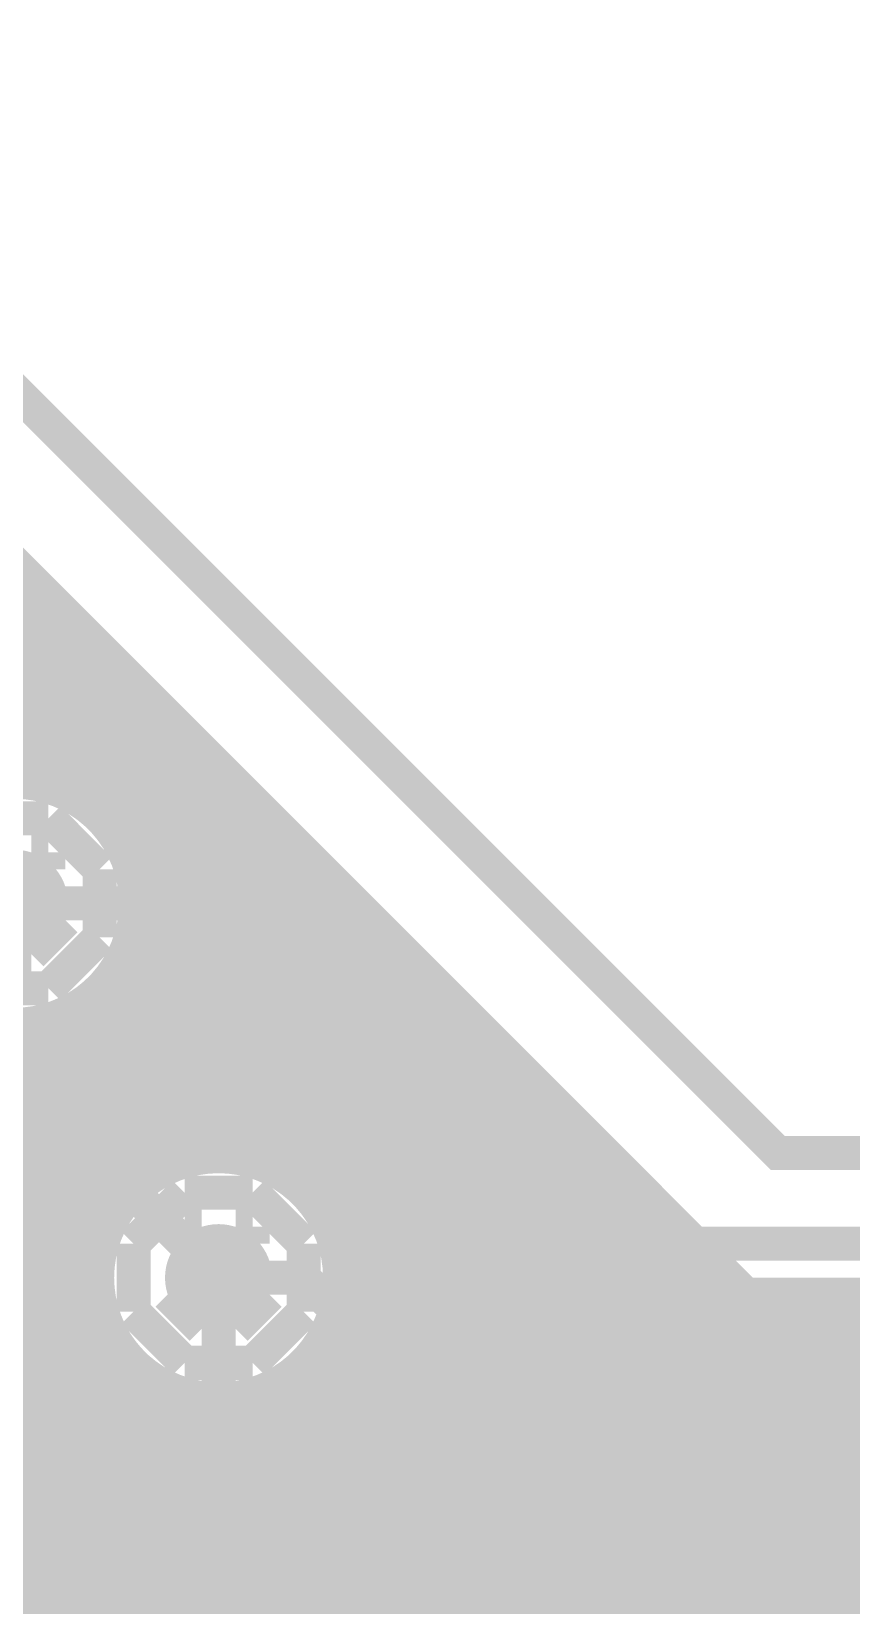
# Model space of a CAD drawing. Extents: x -5 to 157, y -120 to 103.
# Drawn here: x 109.73 to 115.85, y 57.62 to 69.37 of the extents above; entities that cross this region are included whole.
import ezdxf

# ---------------------------------------------------------------- set-up
doc = ezdxf.new("R2010")
doc.units = 0
doc.header["$MEASUREMENT"] = 0
doc.layers.get('0').update_dxf_attribs({"linetype": 'CONTINUOUS'})
for name, color, linetype in [('22-304-2_BOT', 7, 'CONTINUOUS'), ('22-304-2_DRD', 7, 'CONTINUOUS'), ('22-304-2_DRL', 2, 'CONTINUOUS'), ('22-304-2_IN1', 4, 'CONTINUOUS'), ('22-304-2_IN2', 3, 'CONTINUOUS'), ('22-304-2_SMB', 5, 'CONTINUOUS'), ('22-304-2_SPB', 14, 'CONTINUOUS'), ('22-304-2_SSB', 12, 'CONTINUOUS'), ('22-304-2_TOP', 13, 'CONTINUOUS'), ('THRUHOLE_TAP', 7, 'CONTINUOUS')]:
    doc.layers.add(name, color=color, linetype=linetype)

# ---------------------------------------------------------------- blocks, each defined once
blk = doc.blocks.new('RECTANGLE_4')
blk.add_solid([(0.25019, 0.40005), (0.25019, -0.40005), (-0.25019, 0.40005), (-0.25019, -0.40005)])
blk = doc.blocks.new('RECTANGLE_32')
blk.add_solid([(0.44958, 0.65024), (0.44958, -0.65024), (-0.44958, 0.65024), (-0.44958, -0.65024)])
blk = doc.blocks.new('ROUND_39')
at = {"const_width": 0.40005}
blk.add_lwpolyline([(-0.200024, 0, 1), (0.200024, 0, 1)], format="xyb", close=True, dxfattribs=at)
blk = doc.blocks.new('ROUND_88')
at = {"const_width": 0.10033}
blk.add_lwpolyline([(-0.050164, 0, 1), (0.050164, 0, 1)], format="xyb", close=True, dxfattribs=at)
blk = doc.blocks.new('ROUND_42')
at = {"const_width": 0.40005}
blk.add_lwpolyline([(-0.200024, 0, 1), (0.200024, 0, 1)], format="xyb", close=True, dxfattribs=at)
blk = doc.blocks.new('ROUND_80')
at = {"const_width": 0.10033}
blk.add_lwpolyline([(-0.050164, 0, 1), (0.050164, 0, 1)], format="xyb", close=True, dxfattribs=at)

msp = doc.modelspace()

# ---------------------------------------------------------------- linework, layer by layer
at = {"layer": '22-304-2_BOT'}
for points, const_width in [([(121.285, 34.0614), (121.5136, 34.29), (136.906, 34.29), (138.43, 35.814), (138.43, 46.736), (137.287, 47.879), (134.239, 47.879), (128.651, 53.467), (128.651, 59.055), (127.889, 59.817), (114.173, 59.817), (105.156, 68.834), (105.156, 72.517), (102.362, 75.311), (98.80854, 75.311), (97.3836, 76.7334)], 0.254), ([(102.235, 76.2), (105.664, 72.771), (105.664, 69.088), (114.427, 60.325), (128.143, 60.325), (129.159, 59.309), (129.159, 53.721), (134.493, 48.387), (137.668, 48.387), (138.938, 47.117), (138.938, 31.877), (138.176, 31.115), (129.54, 31.115)], 0.254), ([(85.725, 75.94092), (85.725, 70.739), (86.487, 69.977), (93.345, 69.977), (94.488, 68.834), (94.488, 67.056), (95.504, 66.04), (98.933, 66.04), (100.584, 64.389), (106.807, 64.389), (111.125, 60.071), (111.76, 60.071), (112.395, 59.436), (112.395, 58.78576)], 0.254), ([(111.125, 60.071), (111.76, 60.071), (112.395, 59.436), (112.395, 58.78576)], 0.254), ([(111.125, 58.78576), (110.73638, 58.3946), (109.22, 58.3946)], 0.254), ([(117.475, 58.78576), (117.094, 58.3946), (115.57, 58.3946)], 0.254), ([(112.395, 56.78424), (112.41024, 56.769), (113.538, 56.769), (114.3, 57.531), (114.3, 58.3946)], 0.635), ([(115.57, 58.3946), (115.57, 55.499), (115.697, 55.372)], 0.254)]:
    msp.add_lwpolyline(points, dxfattribs=dict(at, const_width=const_width))
at = {"layer": '22-304-2_DRD', "const_width": 0.254}
for points in [[(44.99864, -115.99926), (44.99864, 25.99944), (48.00092, 28.99918), (86.79942, 28.99918), (89.79916, 25.99944), (89.79916, -31.0007), (92.7989, -34.00044), (136.79932, -34.00044), (139.79906, -31.0007), (139.79906, 58.0009), (136.79932, 61.00064), (115.30076, 61.00064), (107.29976, 68.9991), (107.29976, 94.99854), (99.29876, 102.99954), (35.49904, 102.99954), (27.50058, 94.99854), (27.50058, 68.9991), (19.49958, 61.00064), (-1.99898, 61.00064), (-4.99872, 58.0009), (-4.99872, -2.99974), (18.00098, -25.99944), (18.00098, -115.99926)], [(109.855, 63.5), (109.347, 63.5)], [(110.236, 63.119), (109.855, 63.5)], [(109.728, 63.246), (109.728, 63.119)], [(109.855, 63.246), (109.728, 63.246)], [(109.855, 63.119), (109.855, 63.246)], [(109.728, 63.119), (109.855, 63.119)], [(110.236, 62.611), (110.236, 63.119)], [(109.982, 62.738), (109.728, 62.484)], [(109.855, 62.23), (110.236, 62.611)], [(109.728, 62.484), (109.474, 62.484)], [(109.347, 62.23), (109.855, 62.23)], [(110.871, 60.706), (110.49, 60.325)], [(111.379, 60.706), (110.871, 60.706)], [(111.76, 60.325), (111.379, 60.706)], [(110.871, 60.452), (110.871, 60.325)], [(110.998, 60.452), (110.871, 60.452)], [(110.998, 60.325), (110.998, 60.452)], [(111.252, 60.452), (111.252, 60.325)], [(111.379, 60.452), (111.252, 60.452)], [(111.379, 60.325), (111.379, 60.452)], [(110.49, 60.325), (110.49, 59.817)], [(110.871, 60.325), (110.998, 60.325)], [(111.252, 60.325), (111.379, 60.325)], [(111.76, 59.817), (111.76, 60.325)], [(110.998, 59.69), (110.744, 59.944)], [(111.506, 59.944), (111.252, 59.69)], [(110.49, 59.817), (110.871, 59.436)], [(111.379, 59.436), (111.76, 59.817)], [(111.252, 59.69), (110.998, 59.69)], [(110.871, 59.436), (111.379, 59.436)]]:
    msp.add_lwpolyline(points, dxfattribs=at)
at = {"layer": '22-304-2_DRL', "const_width": 0.254}
msp.add_lwpolyline([(44.99864, -115.99926), (44.99864, 25.99944), (48.00092, 28.99918), (86.79942, 28.99918), (89.79916, 25.99944), (89.79916, -31.0007), (92.7989, -34.00044), (136.79932, -34.00044), (139.79906, -31.0007), (139.79906, 58.0009), (136.79932, 61.00064), (115.30076, 61.00064), (107.29976, 68.9991), (107.29976, 94.99854), (99.29876, 102.99954), (35.49904, 102.99954), (27.50058, 94.99854), (27.50058, 68.9991), (19.49958, 61.00064), (-1.99898, 61.00064), (-4.99872, 58.0009), (-4.99872, -2.99974), (18.00098, -25.99944), (18.00098, -115.99926)], dxfattribs=at)
at = {"layer": '22-304-2_IN1', "const_width": 0.254}
for points in [[(110.109, 64.643), (94.88678, 64.643)], [(109.6518, 64.643), (109.6518, 63.77178)], [(109.8804, 64.643), (109.8804, 63.7286)], [(110.109, 64.643), (115.697, 59.055)], [(110.109, 64.643), (110.109, 63.61684)], [(110.236, 64.516), (94.87916, 64.516)], [(110.3376, 64.4144), (110.3376, 63.39586)], [(110.4646, 64.2874), (94.81566, 64.2874)], [(110.5662, 64.1858), (110.5662, 60.78474)], [(110.6932, 64.0588), (94.67342, 64.0588)], [(110.7948, 63.9572), (110.7948, 60.91682)], [(110.9218, 63.8302), (94.38386, 63.8302)], [(111.0234, 63.7286), (111.0234, 60.9727)], [(111.1504, 63.6016), (110.13186, 63.6016)], [(111.252, 63.5), (111.252, 60.97016)], [(111.379, 63.373), (110.35284, 63.373)], [(111.4806, 63.2714), (111.4806, 60.90666)], [(111.6076, 63.1444), (110.4646, 63.1444)], [(111.7092, 63.0428), (111.7092, 60.76442)], [(111.8362, 62.9158), (110.50778, 62.9158)], [(111.9378, 62.8142), (111.9378, 60.47486)], [(112.0648, 62.6872), (110.49, 62.6872)], [(112.1664, 62.5856), (112.1664, 42.8117)], [(112.2934, 62.4586), (110.41126, 62.4586)], [(110.3376, 62.33414), (110.3376, 60.52312)], [(112.395, 62.357), (112.395, 42.80916)], [(112.522, 62.23), (110.2487, 62.23)], [(112.6236, 62.1284), (112.6236, 42.74566)], [(110.109, 62.11316), (110.109, 33.782)], [(109.6518, 61.95822), (109.6518, 33.782)], [(112.7506, 62.0014), (109.8804, 62.0014)], [(109.8804, 62.0014), (109.8804, 33.782)], [(112.8522, 61.8998), (112.8522, 42.60342)], [(112.9792, 61.7728), (99.8093, 61.7728)], [(113.0808, 61.6712), (113.0808, 42.31386)], [(113.2078, 61.5442), (99.36988, 61.5442)], [(113.3094, 61.4426), (113.3094, 37.20084)], [(113.4364, 61.3156), (74.19086, 61.3156)], [(113.538, 61.214), (113.538, 37.22878)], [(113.665, 61.087), (74.41184, 61.087)], [(113.7666, 60.9854), (113.7666, 37.20084)], [(110.67288, 60.8584), (74.5236, 60.8584)], [(113.8936, 60.8584), (111.57712, 60.8584)], [(113.9952, 60.7568), (113.9952, 37.10686)], [(110.40872, 60.6298), (74.56678, 60.6298)], [(114.1222, 60.6298), (111.83874, 60.6298)], [(114.2238, 60.5282), (114.2238, 36.91636)], [(110.27918, 60.4012), (74.549, 60.4012)], [(114.3508, 60.4012), (111.97082, 60.4012)], [(114.4524, 60.2996), (114.4524, 33.782)], [(110.2233, 60.1726), (74.47026, 60.1726)], [(114.5794, 60.1726), (112.0267, 60.1726)], [(114.681, 60.071), (114.681, 42.40276)], [(110.22584, 59.944), (74.3077, 59.944)], [(114.808, 59.944), (112.02416, 59.944)], [(114.9096, 59.8424), (114.9096, 55.82412)], [(110.28934, 59.7154), (73.9394, 59.7154)], [(111.9378, 59.66714), (111.9378, 42.75582)], [(115.0366, 59.7154), (111.96066, 59.7154)], [(110.3376, 59.61888), (110.3376, 36.85286)], [(115.1382, 59.6138), (115.1382, 56.08574)], [(110.42904, 59.4868), (100.1776, 59.4868)], [(115.2652, 59.4868), (111.81842, 59.4868)], [(110.5662, 59.35472), (110.5662, 37.07384)], [(111.7092, 59.37504), (111.7092, 42.62374)], [(115.3668, 59.3852), (115.3668, 56.21782)], [(110.72114, 59.2582), (101.09708, 59.2582)], [(110.7948, 59.22518), (110.7948, 37.1856)], [(111.4806, 59.23534), (111.4806, 42.36212)], [(115.4938, 59.2582), (111.52886, 59.2582)], [(111.0234, 59.1693), (111.0234, 37.22878)], [(111.252, 59.17184), (111.252, 37.211)], [(115.5954, 59.1566), (115.5954, 56.2737)], [(133.0325, 59.0296), (101.56698, 59.0296)], [(133.07568, 59.055), (115.697, 59.055)], [(115.824, 59.055), (115.824, 56.27116)], [(132.6896, 58.801), (101.90988, 58.801)], [(132.41528, 58.5724), (102.1842, 58.5724)], [(132.18922, 58.3438), (102.40772, 58.3438)], [(132.00126, 58.1152), (102.59822, 58.1152)], [(131.84124, 57.8866), (102.7557, 57.8866)], [(131.70916, 57.658), (102.89032, 57.658)]]:
    msp.add_lwpolyline(points, dxfattribs=at)
for points in [[(110.50778, 62.865, 0.4142136), (109.601, 63.77178)], [(109.601, 61.95822, 0.4142136), (110.50778, 62.865)], [(111.125, 60.97778, 0.4142136), (110.21822, 60.071)], [(112.03178, 60.071, 0.4142136), (111.125, 60.97778)], [(110.21822, 60.071, 0.4142136), (111.125, 59.16422)], [(111.125, 59.16422, 0.4142136), (112.03178, 60.071)]]:
    msp.add_lwpolyline(points, format="xyb", dxfattribs=at)
at = {"layer": '22-304-2_IN2', "const_width": 0.254}
for points in [[(106.426, 68.58), (115.062, 59.944)], [(109.7026, 65.3034), (101.7905, 65.3034)], [(109.7534, 65.2526), (109.7534, 63.87846)], [(109.9312, 65.0748), (101.55682, 65.0748)], [(109.982, 65.024), (109.982, 63.8175)], [(110.1598, 64.8462), (87.46998, 64.8462)], [(110.2106, 64.7954), (110.2106, 63.6905)], [(110.3884, 64.6176), (90.72372, 64.6176)], [(110.4392, 64.5668), (110.4392, 63.45682)], [(110.617, 64.389), (90.97518, 64.389)], [(110.6678, 64.3382), (110.6678, 60.99048)], [(110.8456, 64.1604), (91.11234, 64.1604)], [(110.8964, 64.1096), (110.8964, 61.07176)], [(111.0742, 63.9318), (91.18092, 63.9318)], [(111.125, 63.881), (111.125, 61.09716)], [(111.3028, 63.7032), (110.19282, 63.7032)], [(111.3536, 63.6524), (111.3536, 61.07176)], [(111.5314, 63.4746), (110.4265, 63.4746)], [(111.5822, 63.4238), (111.5822, 60.99048)], [(111.76, 63.246), (110.5535, 63.246)], [(111.8108, 63.1952), (111.8108, 60.833)], [(111.9886, 63.0174), (110.61446, 63.0174)], [(112.0394, 62.9666), (112.0394, 60.53582)], [(112.2172, 62.7888), (110.62462, 62.7888)], [(112.268, 62.738), (112.268, 56.77154)], [(112.4458, 62.5602), (110.58144, 62.5602)], [(112.4966, 62.5094), (112.4966, 56.77408)], [(110.4392, 62.27318), (110.4392, 60.833)], [(112.6744, 62.3316), (110.4773, 62.3316)], [(112.7252, 62.2808), (112.7252, 56.72328)], [(110.2106, 62.0395), (110.2106, 60.53582)], [(112.903, 62.103), (110.2868, 62.103)], [(112.9538, 62.0522), (112.9538, 56.61406)], [(109.982, 61.9125), (109.982, 57.79516)], [(109.7534, 61.849), (109.7534, 57.76976)], [(113.1316, 61.8744), (109.8677, 61.8744)], [(113.1824, 61.8236), (113.1824, 56.41086)], [(113.3602, 61.6458), (106.1085, 61.6458)], [(113.411, 61.595), (113.411, 55.89778)], [(113.5888, 61.4172), (105.87482, 61.4172)], [(113.6396, 61.3664), (113.6396, 52.99964)], [(113.8174, 61.1886), (92.40266, 61.1886)], [(113.8682, 61.1378), (113.8682, 52.83454)], [(110.61192, 60.96), (92.45854, 60.96)], [(114.046, 60.96), (111.63808, 60.96)], [(114.0968, 60.9092), (114.0968, 52.50688)], [(110.34014, 60.7314), (92.46108, 60.7314)], [(114.2746, 60.7314), (111.90986, 60.7314)], [(114.3254, 60.6806), (114.3254, 50.15738)], [(110.19282, 60.5028), (92.41028, 60.5028)], [(114.5032, 60.5028), (112.05464, 60.5028)], [(114.554, 60.452), (114.554, 50.15738)], [(110.11916, 60.2742), (92.30106, 60.2742)], [(114.7318, 60.2742), (112.13084, 60.2742)], [(114.7826, 60.2234), (114.7826, 55.83682)], [(110.09884, 60.0456), (92.09786, 60.0456)], [(114.9604, 60.0456), (112.15116, 60.0456)], [(115.0112, 59.9948), (115.0112, 56.134)], [(136.398, 59.944), (115.062, 59.944)], [(115.2398, 59.944), (115.2398, 56.29148)], [(115.4684, 59.944), (115.4684, 57.32272)], [(115.697, 59.944), (115.697, 57.57418)], [(115.9256, 59.944), (115.9256, 57.71134)], [(110.12932, 59.817), (91.58478, 59.817)], [(136.525, 59.817), (112.11814, 59.817)], [(110.21822, 59.5884), (100.3173, 59.5884)], [(110.2106, 59.60364), (110.2106, 57.76976)], [(134.27964, 59.5884), (112.02924, 59.5884)], [(112.0394, 59.60364), (112.0394, 56.71566)], [(110.38586, 59.3598), (107.15752, 59.3598)], [(110.4392, 59.30646), (110.4392, 57.68848)], [(111.8108, 59.30646), (111.8108, 56.59628)], [(133.43636, 59.3598), (111.86414, 59.3598)], [(110.71352, 59.1312), (107.52074, 59.1312)], [(110.6678, 59.15152), (110.6678, 57.531)], [(132.97154, 59.1312), (111.53648, 59.1312)], [(111.5822, 59.15152), (111.5822, 56.37784)], [(110.8964, 59.07024), (110.8964, 57.23382)], [(111.125, 59.04484), (111.125, 52.58308)], [(111.3536, 59.07024), (111.3536, 52.35448)], [(132.6261, 58.9026), (107.69854, 58.9026)], [(132.34924, 58.674), (107.79506, 58.674)], [(132.12318, 58.4454), (107.83062, 58.4454)], [(131.93014, 58.2168), (107.81792, 58.2168)], [(131.76758, 57.9882), (107.74934, 57.9882)], [(109.71276, 57.7596), (107.61218, 57.7596)], [(116.06276, 57.7596), (110.2487, 57.7596)], [(115.64366, 57.531), (110.6678, 57.531)]]:
    msp.add_lwpolyline(points, dxfattribs=at)
for points in [[(110.62716, 62.865, 0.4142136), (109.601, 63.89116)], [(109.601, 61.83884, 0.4142136), (110.62716, 62.865)], [(111.125, 61.09716, 0.4142136), (110.09884, 60.071)], [(112.15116, 60.071, 0.4142136), (111.125, 61.09716)], [(110.09884, 60.071, 0.4142136), (111.125, 59.04484)], [(111.125, 59.04484, 0.4142136), (112.15116, 60.071)], [(109.982, 57.79516, 0.4142136), (108.95584, 56.769)], [(109.982, 57.79516, 0.4142136), (108.95584, 56.769)], [(111.00816, 56.769, 0.4142136), (109.982, 57.79516)], [(111.00816, 56.769, 0.4142136), (109.982, 57.79516)], [(116.332, 57.79516, 0.4142136), (115.30584, 56.769)], [(116.332, 57.79516, 0.4142136), (115.30584, 56.769)]]:
    msp.add_lwpolyline(points, format="xyb", dxfattribs=at)
at = {"layer": '22-304-2_SSB', "const_width": 0.1524}
for points in [[(113.43386, 58.76544, 0.4142136), (113.25352, 58.5851)], [(113.6142, 58.5851, 0.4142136), (113.43386, 58.76544)], [(113.25352, 58.5851, 0.4142136), (113.43386, 58.40476)], [(113.43386, 58.40476, 0.4142136), (113.6142, 58.5851)]]:
    msp.add_lwpolyline(points, format="xyb", dxfattribs=at)
for points in [[(113.35512, 58.74766), (113.35512, 58.42254)], [(113.49228, 58.75528), (113.49228, 58.41492)], [(113.60404, 58.64352), (113.26368, 58.64352)], [(110.72622, 57.0865), (110.62462, 57.0865), (110.62462, 58.4835), (110.72622, 58.4835)], [(111.52378, 58.4835), (111.62538, 58.4835), (111.62538, 57.0865), (111.52378, 57.0865)], [(111.99622, 57.0865), (111.89462, 57.0865), (111.89462, 58.4835), (111.99622, 58.4835)], [(112.79378, 58.4835), (112.89538, 58.4835), (112.89538, 57.0865), (112.79378, 57.0865)], [(113.59642, 58.50636), (113.2713, 58.50636)]]:
    msp.add_lwpolyline(points, dxfattribs=at)
at = {"layer": '22-304-2_TOP', "const_width": 0.254}
for points in [[(106.426, 68.58), (115.062, 59.944)], [(109.7026, 65.3034), (104.9655, 65.3034)], [(109.7534, 65.2526), (109.7534, 63.75908)], [(109.9312, 65.0748), (104.9655, 65.0748)], [(109.982, 65.024), (109.982, 63.68796)], [(110.1598, 64.8462), (104.9655, 64.8462)], [(110.2106, 64.7954), (110.2106, 63.5381)], [(110.3884, 64.6176), (104.9655, 64.6176)], [(110.4392, 64.5668), (110.4392, 63.5)], [(110.617, 64.389), (104.9655, 64.389)], [(110.6678, 64.3382), (110.6678, 63.5)], [(110.8456, 64.1604), (104.9655, 64.1604)], [(110.8964, 64.1096), (110.8964, 63.5)], [(111.0742, 63.9318), (104.9655, 63.9318)], [(111.125, 63.881), (111.125, 63.5)], [(111.3028, 63.7032), (109.94898, 63.7032)], [(111.3536, 63.6524), (111.3536, 63.45682)], [(111.125, 63.5), (110.2487, 63.5)], [(111.5314, 63.4746), (111.3028, 63.4746)], [(111.5822, 63.4238), (111.5822, 63.30442)], [(111.57712, 63.3095), (115.38458, 59.50458)], [(111.76, 63.246), (111.64062, 63.246)], [(111.8108, 63.1952), (111.8108, 63.07582)], [(111.9886, 63.0174), (111.86922, 63.0174)], [(112.0394, 62.9666), (112.0394, 62.84722)], [(115.697, 55.372), (114.935, 56.134), (114.935, 59.055), (111.125, 62.865), (109.601, 62.865)], [(112.2172, 62.7888), (112.09782, 62.7888)], [(112.268, 62.738), (112.268, 62.61862)], [(112.4458, 62.5602), (112.32642, 62.5602)], [(112.4966, 62.5094), (112.4966, 62.39002)], [(112.6744, 62.3316), (112.55502, 62.3316)], [(112.7252, 62.2808), (112.7252, 62.16142)], [(110.2106, 62.1919), (110.2106, 57.64784)], [(110.86084, 62.23), (110.2487, 62.23)], [(110.4392, 62.23), (110.4392, 60.66536)], [(110.6678, 62.23), (110.6678, 60.85586)], [(110.86084, 62.23), (114.3, 58.79084)], [(110.8964, 62.19444), (110.8964, 60.94984)], [(109.982, 62.04204), (109.982, 57.67578)], [(110.98784, 62.103), (110.09376, 62.103)], [(112.903, 62.103), (112.78362, 62.103)], [(112.9538, 62.0522), (112.9538, 61.93282)], [(109.7534, 61.97092), (109.7534, 57.64784)], [(111.125, 61.96584), (111.125, 60.97778)], [(111.21644, 61.8744), (106.10596, 61.8744)], [(113.1316, 61.8744), (113.01222, 61.8744)], [(113.1824, 61.8236), (113.1824, 61.70422)], [(111.3536, 61.73724), (111.3536, 60.94984)], [(111.44504, 61.6458), (105.9561, 61.6458)], [(113.3602, 61.6458), (113.24082, 61.6458)], [(113.411, 61.595), (113.411, 61.47562)], [(111.5822, 61.50864), (111.5822, 60.85586)], [(111.67364, 61.4172), (105.63098, 61.4172)], [(113.5888, 61.4172), (113.46942, 61.4172)], [(113.6396, 61.3664), (113.6396, 61.24702)], [(111.90224, 61.1886), (105.09758, 61.1886)], [(111.8108, 61.28004), (111.8108, 60.66536)], [(113.8174, 61.1886), (113.69802, 61.1886)], [(113.8682, 61.1378), (113.8682, 61.01842)], [(110.94212, 60.96), (103.76662, 60.96)], [(112.13084, 60.96), (111.30788, 60.96)], [(112.0394, 61.05144), (112.0394, 56.58866)], [(114.046, 60.96), (113.92662, 60.96)], [(114.0968, 60.9092), (114.0968, 60.78982)], [(110.5027, 60.7314), (103.99522, 60.7314)], [(112.35944, 60.7314), (111.7473, 60.7314)], [(112.268, 60.82284), (112.268, 56.65216)], [(114.2746, 60.7314), (114.15522, 60.7314)], [(114.3254, 60.6806), (114.3254, 60.56122)], [(110.32744, 60.5028), (104.22382, 60.5028)], [(112.58804, 60.5028), (111.92256, 60.5028)], [(112.4966, 60.59424), (112.4966, 56.6547)], [(114.5032, 60.5028), (114.38382, 60.5028)], [(112.7252, 60.36564), (112.7252, 56.59882)], [(114.554, 60.452), (114.554, 60.33262)], [(110.24108, 60.2742), (104.45242, 60.2742)], [(112.81664, 60.2742), (112.00892, 60.2742)], [(114.7318, 60.2742), (114.61242, 60.2742)], [(112.9538, 60.13704), (112.9538, 56.46674)], [(114.7826, 60.2234), (114.7826, 60.10402)], [(110.21822, 60.0456), (104.68102, 60.0456)], [(105.537, 35.56), (105.537, 44.196), (111.125, 49.784), (111.125, 60.071)], [(113.04524, 60.0456), (112.03178, 60.0456)], [(114.9604, 60.0456), (114.84102, 60.0456)], [(113.1824, 59.90844), (113.1824, 56.20512)], [(115.0112, 59.9948), (115.0112, 59.87542)], [(131.7244, 59.944), (115.062, 59.944)], [(115.2398, 59.944), (115.2398, 59.64682)], [(115.4684, 59.944), (115.4684, 59.3979)], [(115.697, 59.944), (115.697, 57.4167)], [(115.9256, 59.944), (115.9256, 57.57926)], [(110.25378, 59.817), (104.90962, 59.817)], [(113.27384, 59.817), (111.99622, 59.817)], [(131.56692, 59.817), (115.06962, 59.817)], [(113.411, 59.67984), (113.411, 52.96662)], [(110.35538, 59.5884), (105.13822, 59.5884)], [(113.50244, 59.5884), (111.89208, 59.5884)], [(131.31546, 59.5884), (115.29822, 59.5884)], [(110.4392, 59.47664), (110.4392, 57.55386)], [(110.49, 59.4233), (110.49, 57.52084)], [(111.76, 59.4233), (111.76, 56.4007)], [(111.8108, 59.47664), (111.8108, 56.44642)], [(113.6396, 59.45124), (113.6396, 52.86248)], [(110.49, 59.3598), (105.36682, 59.3598)], [(113.73104, 59.3598), (111.76, 59.3598)], [(131.09448, 59.3598), (115.49126, 59.3598)], [(113.8682, 59.22264), (113.8682, 52.65928)], [(110.49, 59.1312), (107.33786, 59.1312)], [(113.95964, 59.1312), (111.76, 59.1312)], [(130.8989, 59.1312), (115.56492, 59.1312)], [(114.0968, 58.99404), (114.0968, 46.1772)], [(115.57, 59.055), (115.57, 57.26176)], [(110.49, 58.9026), (107.55884, 58.9026)], [(114.18824, 58.9026), (111.76, 58.9026)], [(130.72618, 58.9026), (115.57, 58.9026)], [(114.3, 58.79084), (114.3, 56.134)], [(110.49, 58.674), (107.6706, 58.674)], [(114.3, 58.674), (111.76, 58.674)], [(130.57378, 58.674), (115.57, 58.674)], [(110.49, 58.4454), (107.71378, 58.4454)], [(114.3, 58.4454), (111.76, 58.4454)], [(130.43662, 58.4454), (115.57, 58.4454)], [(110.49, 58.2168), (107.696, 58.2168)], [(114.3, 58.2168), (111.76, 58.2168)], [(130.31724, 58.2168), (115.57, 58.2168)], [(110.49, 57.9882), (107.61726, 57.9882)], [(114.3, 57.9882), (111.76, 57.9882)], [(130.21056, 57.9882), (115.57, 57.9882)], [(110.49, 57.7596), (107.4547, 57.7596)], [(114.3, 57.7596), (111.76, 57.7596)], [(130.11658, 57.7596), (115.57, 57.7596)], [(114.3, 57.531), (111.76, 57.531)], [(115.83924, 57.531), (115.57, 57.531)]]:
    msp.add_lwpolyline(points, dxfattribs=at)
for points in [[(110.2487, 63.5, 0.2014867), (109.601, 63.77205)], [(111.57458, 63.31458, 0.1989124), (111.125, 63.5008)], [(111.57458, 63.31458, 0.1989124), (111.125, 63.5008)], [(109.601, 61.95822, 0.2014863), (110.24851, 62.23019)], [(111.125, 60.97778, 0.4142136), (110.21822, 60.071)], [(112.03178, 60.071, 0.4142136), (111.125, 60.97778)], [(110.21822, 60.071, 0.2014867), (110.49019, 59.42349)], [(111.76, 59.4233, 0.2014867), (112.03205, 60.071)], [(115.57, 59.055, 0.1989124), (115.38401, 59.50401)], [(109.982, 57.67578, 0.4142136), (109.07522, 56.769)], [(109.982, 57.67578, 0.4142136), (109.07522, 56.769)], [(110.49, 57.52084, 0.1496559), (109.982, 57.67637)], [(110.49, 57.52084, 0.1496559), (109.982, 57.67637)], [(116.332, 57.67578, 0.254482), (115.57056, 57.2614)], [(116.332, 57.67578, 0.254482), (115.57056, 57.2614)]]:
    msp.add_lwpolyline(points, format="xyb", dxfattribs=at)

# ---------------------------------------------------------------- block references
at = {"layer": '22-304-2_BOT'}
for name, p in [('ROUND_39', (109.601, 62.865)), ('ROUND_39', (111.125, 60.071)), ('RECTANGLE_4', (111.125, 58.78576)), ('RECTANGLE_4', (112.395, 58.78576)), ('RECTANGLE_32', (114.3, 58.3946)), ('RECTANGLE_32', (115.57, 58.3946))]:
    msp.add_blockref(name, p, dxfattribs=at)
at = {"layer": '22-304-2_DRL'}
msp.add_blockref('ROUND_88', (111.125, 60.071), dxfattribs=at)
at = {"layer": '22-304-2_IN1'}
for p in [(109.601, 62.865), (111.125, 60.071)]:
    msp.add_blockref('ROUND_42', p, dxfattribs=at)
at = {"layer": '22-304-2_IN2'}
for p in [(109.601, 62.865), (111.125, 60.071)]:
    msp.add_blockref('ROUND_42', p, dxfattribs=at)
at = {"layer": '22-304-2_SMB'}
for name, p in [('RECTANGLE_4', (111.125, 58.78576)), ('RECTANGLE_4', (112.395, 58.78576)), ('RECTANGLE_32', (114.3, 58.3946)), ('RECTANGLE_32', (115.57, 58.3946))]:
    msp.add_blockref(name, p, dxfattribs=at)
at = {"layer": '22-304-2_SPB'}
for name, p in [('RECTANGLE_4', (111.125, 58.78576)), ('RECTANGLE_4', (112.395, 58.78576)), ('RECTANGLE_32', (114.3, 58.3946)), ('RECTANGLE_32', (115.57, 58.3946))]:
    msp.add_blockref(name, p, dxfattribs=at)
at = {"layer": '22-304-2_TOP'}
for p in [(109.601, 62.865), (111.125, 60.071)]:
    msp.add_blockref('ROUND_39', p, dxfattribs=at)
at = {"layer": 'THRUHOLE_TAP'}
msp.add_blockref('ROUND_80', (111.125, 60.071), dxfattribs=at)

doc.saveas('drawing.dxf')
